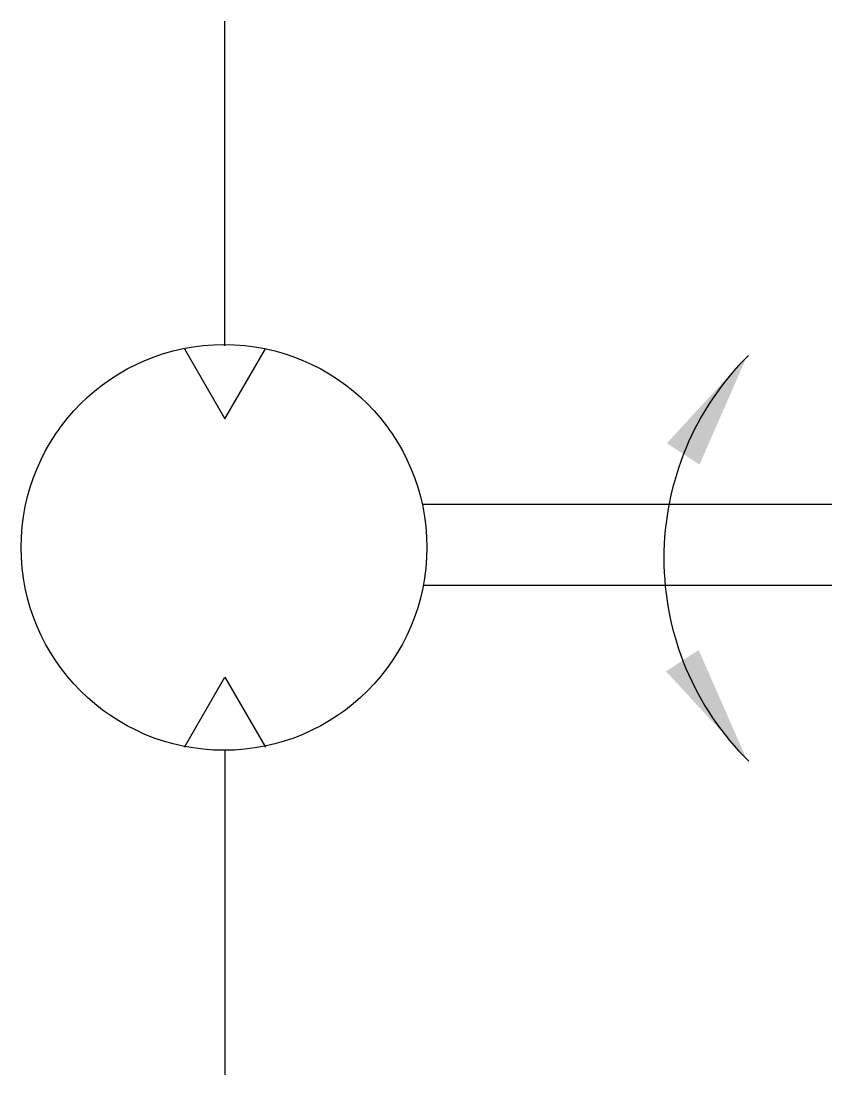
# Model space of a CAD drawing. Extents: x 426.2 to 446.2, y 194.7 to 220.7.
import ezdxf

# ---------------------------------------------------------------- set-up
doc = ezdxf.new("R2010")
doc.units = 0
doc.header["$LTSCALE"] = 5
doc.header["$MEASUREMENT"] = 0
doc.layers.add('11', color=1, linetype='CONTINUOUS')
doc.layers.add('12', color=2, linetype='CONTINUOUS')

msp = doc.modelspace()

# ---------------------------------------------------------------- linework, layer by layer
at = {"layer": '11'}
for p, q in [((431.259, 212.707), (431.259, 220.707)), ((430.263, 212.636), (431.263, 210.904)), ((431.263, 210.904), (432.263, 212.636)), ((436.128, 208.805), (446.221, 208.805)), ((446.221, 206.805), (436.147, 206.805)), ((430.263, 202.815), (431.263, 204.547)), ((431.263, 204.547), (432.263, 202.815)), ((431.259, 202.744), (431.259, 194.744))]:
    msp.add_line(p, q, dxfattribs=at)
msp.add_circle((431.239, 207.741), 5, dxfattribs=at)
msp.add_arc((449.11, 207.473), 7.031, 134.6929, 225.3648, dxfattribs=at)
at = {"layer": '12'}
for points in [[(442.153, 210.305), (442.957, 209.78), (444.129, 212.454)], [(442.133, 204.688), (442.937, 205.213), (444.11, 202.539)]]:
    msp.add_solid(points, dxfattribs=at)

doc.saveas('drawing.dxf')
